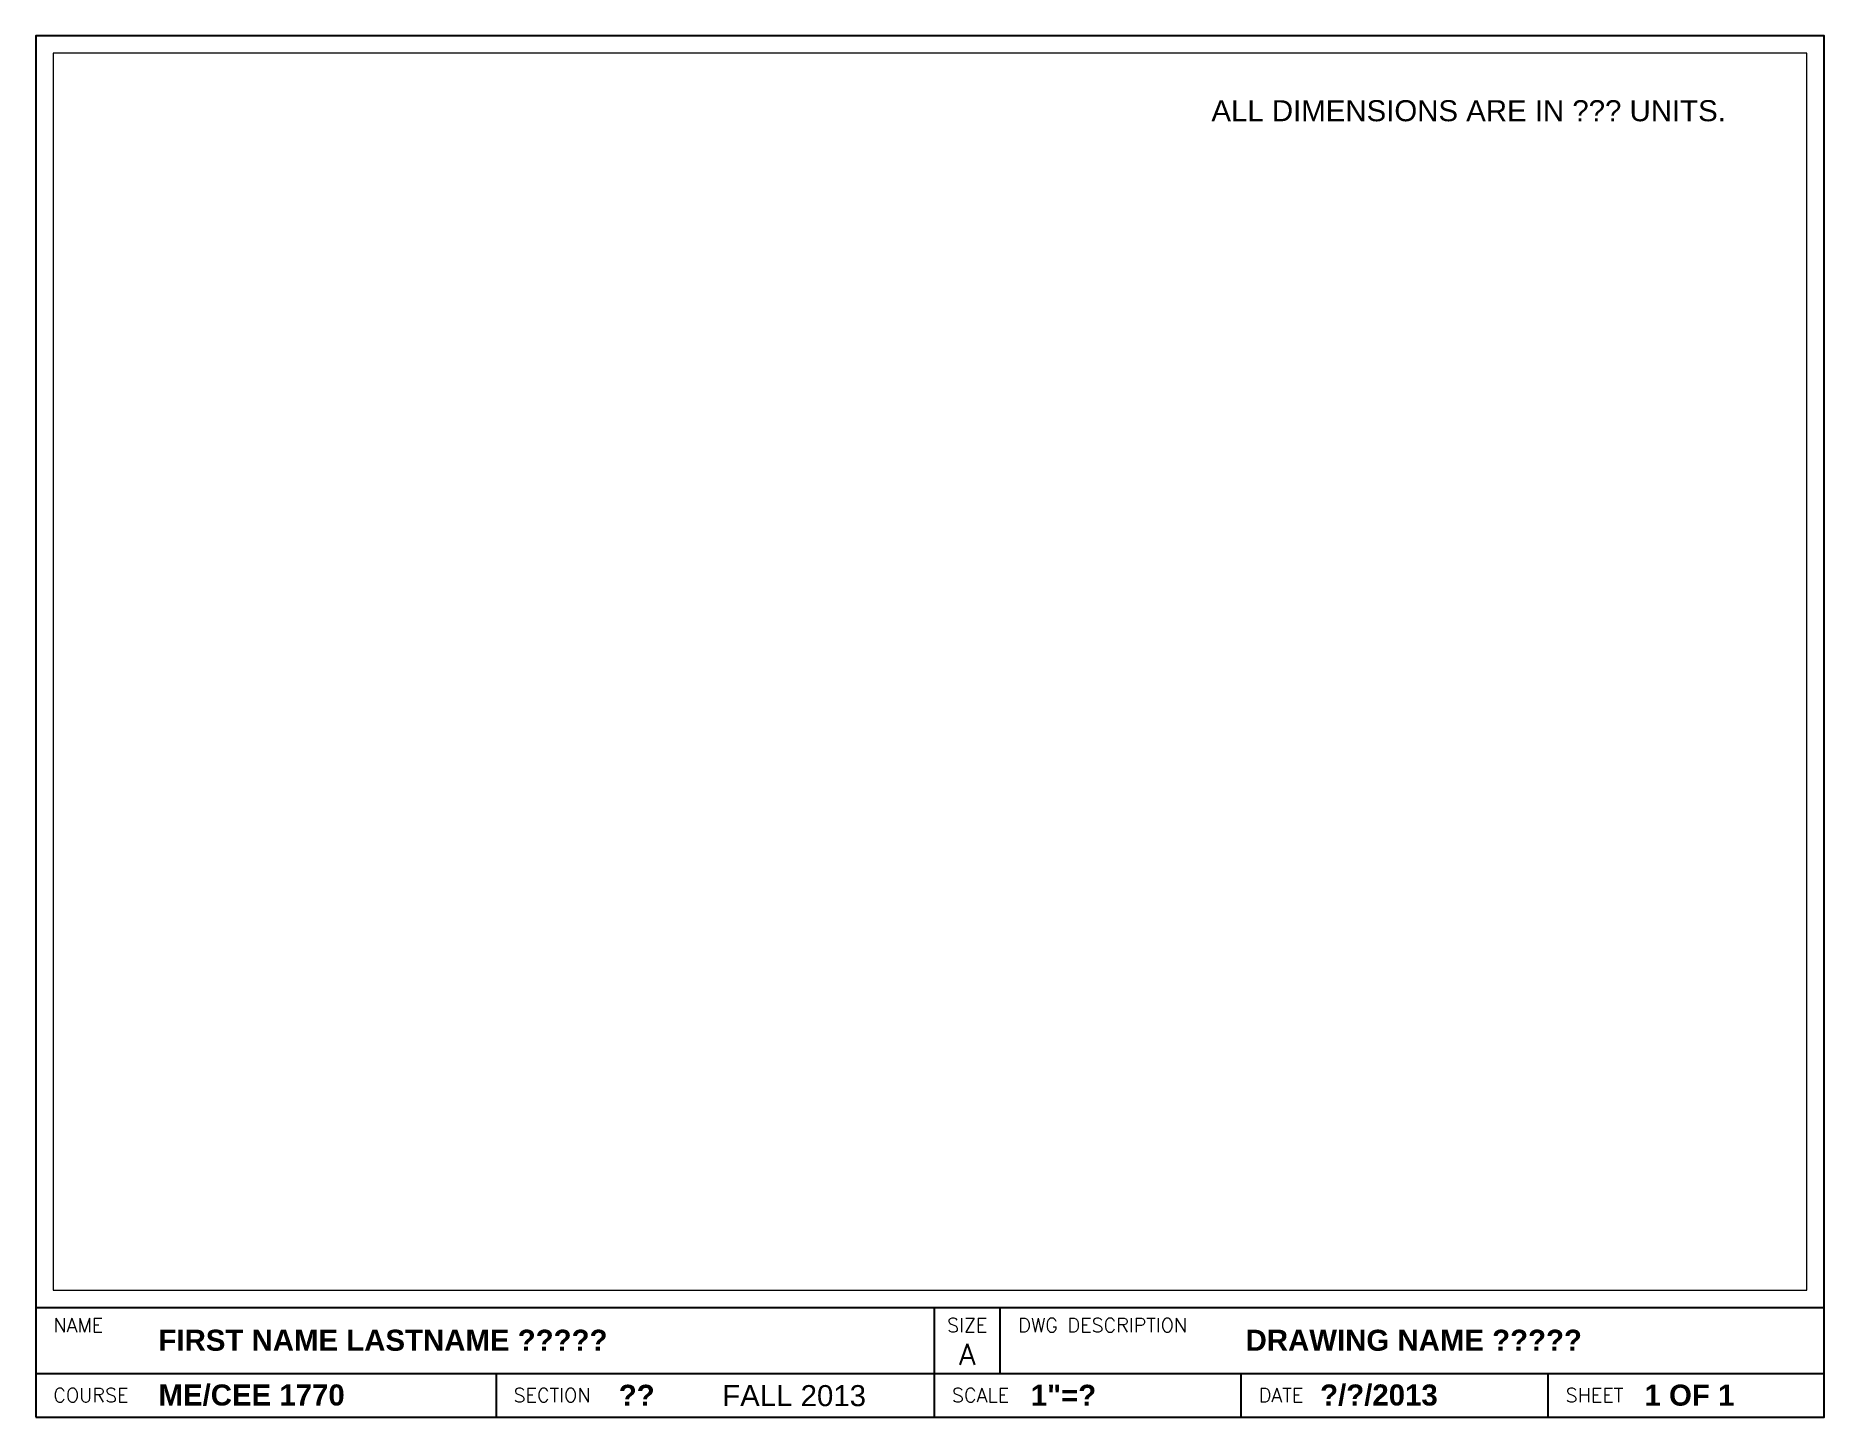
# Paper-space layout 'Layout2-Layout1' of a CAD drawing. Header units: millimetres, sheet in inches. Extents: x 0.2 to 10.4, y 0 to 7.9.
import ezdxf

# ---------------------------------------------------------------- set-up
doc = ezdxf.new("R2010")
doc.units = ezdxf.units.MM
doc.header["$MEASUREMENT"] = 0
doc.layers.add('mview1', color=6, linetype='Continuous', plot=False)
doc.layers.add('semester', color=250, linetype='Continuous')
doc.styles.get("Standard").update_dxf_attribs({"font": 'txt.shx'})
doc.styles.add('standardRomanS', font='romans.shx', dxfattribs={"height": 0.12})

psp = doc.layouts.new('Layout2-Layout1')

# ---------------------------------------------------------------- linework, layer by layer
psp.add_line((0.175, 0.625), (10.375, 0.625))
at = {"layer": 'semester'}
for p, q in [((5.3, 0.25), (5.3, 0.625)), ((5.675, 0.25), (5.675, 0.625)), ((0.175, 0.25), (10.375, 0.25)), ((2.8, 0.25), (2.8, 0)), ((5.3, 0), (5.3, 0.25)), ((7.05, 0), (7.05, 0.25)), ((8.8, 0), (8.8, 0.25))]:
    psp.add_line(p, q, dxfattribs=at)
psp.add_lwpolyline([(0.175, 0), (10.375, 0), (10.375, 7.875), (0.175, 7.875)], close=True, dxfattribs=at)

# ---------------------------------------------------------------- texts
at = {"layer": 'semester', "char_height": 0.12, "attachment_point": 4, "style": 'standardRomanS'}
for s, insert, width in [('{\\f@Arial Unicode MS|b0|i0|c0|p34;ALL DIMENSIONS ARE IN ??? UNITS.}', (6.88, 7.447), 3.65353), ('{\\f@Arial Unicode MS|b1|i0|c0|p34;FIRST NAME LASTNAME ?????}', (0.875, 0.438), 4.425), ('{\\f@Arial Unicode MS|b1|i0|c0|p34;DRAWING NAME ?????}', (7.075, 0.438), 3.3), ('{\\f@Arial Unicode MS|b1|i0|c0|p34;ME/CEE 1770}', (0.875, 0.125), 1.925), ('{\\f@Arial Unicode MS|b1|i0|c0|p34;??}', (3.5, 0.125), 1.8), ('{\\f@Arial Unicode MS|b1|i0|c0|p34;1"=?}', (5.85, 0.125), 1.2), ('{\\f@Arial Unicode MS|b1|i0|c0|p34;?/?/2013}', (7.5, 0.125), 1.3), ('{\\f@Arial Unicode MS|b1|i0|c0|p34;1 OF 1}', (9.35, 0.125), 1.025)]:
    psp.add_mtext(s, dxfattribs=dict(at, insert=insert, width=width))
at = {"layer": 'semester', "char_height": 0.08}
for s, insert, width, attachment_point in [('{\\Fromans.shx|c1;NAME}', (0.275, 0.525), 1, 4), ('{\\Fromans.shx;SIZE}', (5.487, 0.525), 0.375, 5), ('{\\Fromans.shx;DWG DESCRIPTION}', (5.778, 0.525), 2.09709, 4), ('{\\Fromans.shx;COURSE}', (0.275, 0.125), 0.9, 4), ('{\\Fromans.shx;SECTION}', (2.9, 0.125), 0.9, 4), ('{\\Fromans.shx;SCALE}', (5.4, 0.125), 0.9, 4), ('{\\Fromans.shx;DATE}', (7.15, 0.125), 0.9, 4), ('{\\Fromans.shx;SHEET}', (8.9, 0.125), 0.9, 4)]:
    psp.add_mtext(s, dxfattribs=dict(at, insert=insert, width=width, attachment_point=attachment_point))
at = {"layer": 'semester', "color": 1, "insert": (5.487, 0.358), "char_height": 0.12, "width": 0.375, "attachment_point": 5}
psp.add_mtext('{\\Fromans|c0;\\C256;A}', dxfattribs=at)
at = {"layer": 'semester', "insert": (4.09, 0.183), "char_height": 0.12, "attachment_point": 1}
psp.add_mtext('{\\f@Arial Unicode MS|b0|i0|c0|p34;FALL 2013}', dxfattribs=at)

# ---------------------------------------------------------------- viewports
at = {"layer": 'mview1', "view_target_point": (6.921, 8.658)}
psp.add_viewport(center=(5.275, 4.25), size=(10, 7.05), view_center_point=(52.332, -26.497), view_height=7.05, dxfattribs=at)

doc.saveas('drawing.dxf')
